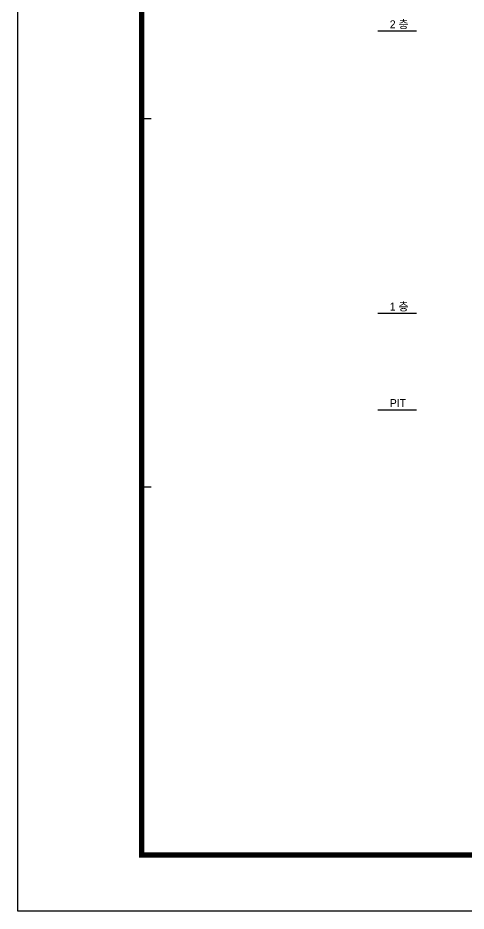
# Model space of a CAD drawing. Header units: millimetres. Extents: x 0 to 42050, y 0 to 29700.
# Drawn here: x 0 to 8410, y 0 to 16738 of the extents above; entities that cross this region are included whole.
import ezdxf

# ---------------------------------------------------------------- set-up
doc = ezdxf.new("R2010")
doc.units = ezdxf.units.MM
doc.header["$LTSCALE"] = 50
doc.layers.add('BACK', color=8, linetype='Continuous')
doc.layers.add('XR-SHEET-SHT', color=5, linetype='Continuous')
doc.layers.add('XR-SHEET-TEMP', color=171, linetype='Continuous', plot=False)
doc.styles.add('돋움', font='')
doc.styles.get('돋움').set_extended_font_data('Dotum')

# ---------------------------------------------------------------- blocks, each defined once
blk = doc.blocks.new('XR-SHEET')
at = {"layer": 'XR-SHEET-SHT', "color": 5}
blk.add_lwpolyline([(0, 594), (841, 594), (841, 0), (0, 0)], close=True, dxfattribs=at)
at = {"layer": 'XR-SHEET-SHT', "color": 5, "const_width": 2}
blk.add_lwpolyline([(46.5, 573), (819.5, 573), (819.5, 21), (46.5, 21)], close=True, dxfattribs=at)
at = {"layer": 'XR-SHEET-TEMP'}
for p, q in [((46.5, 297), (50, 297)), ((46.5, 159), (50, 159))]:
    blk.add_line(p, q, dxfattribs=at)

msp = doc.modelspace()

# ---------------------------------------------------------------- linework, layer by layer
for p, q in [((7476, 16486), (6751, 16486)), ((7476, 11197), (6751, 11197)), ((7476, 9389), (6751, 9389))]:
    msp.add_line(p, q)

# ---------------------------------------------------------------- block references
at = {"xscale": 50, "yscale": 50, "zscale": 50}
msp.add_blockref('XR-SHEET', (0, 0), dxfattribs=at)

# ---------------------------------------------------------------- texts
at = {"layer": 'BACK', "color": 5, "style": '돋움'}
for s, p in [('2 층', (6978, 16542)), ('1 층', (6978, 11253)), ('PIT', (6978, 9445))]:
    msp.add_text(s, height=150, dxfattribs=at).set_placement(p)

doc.saveas('drawing.dxf')
